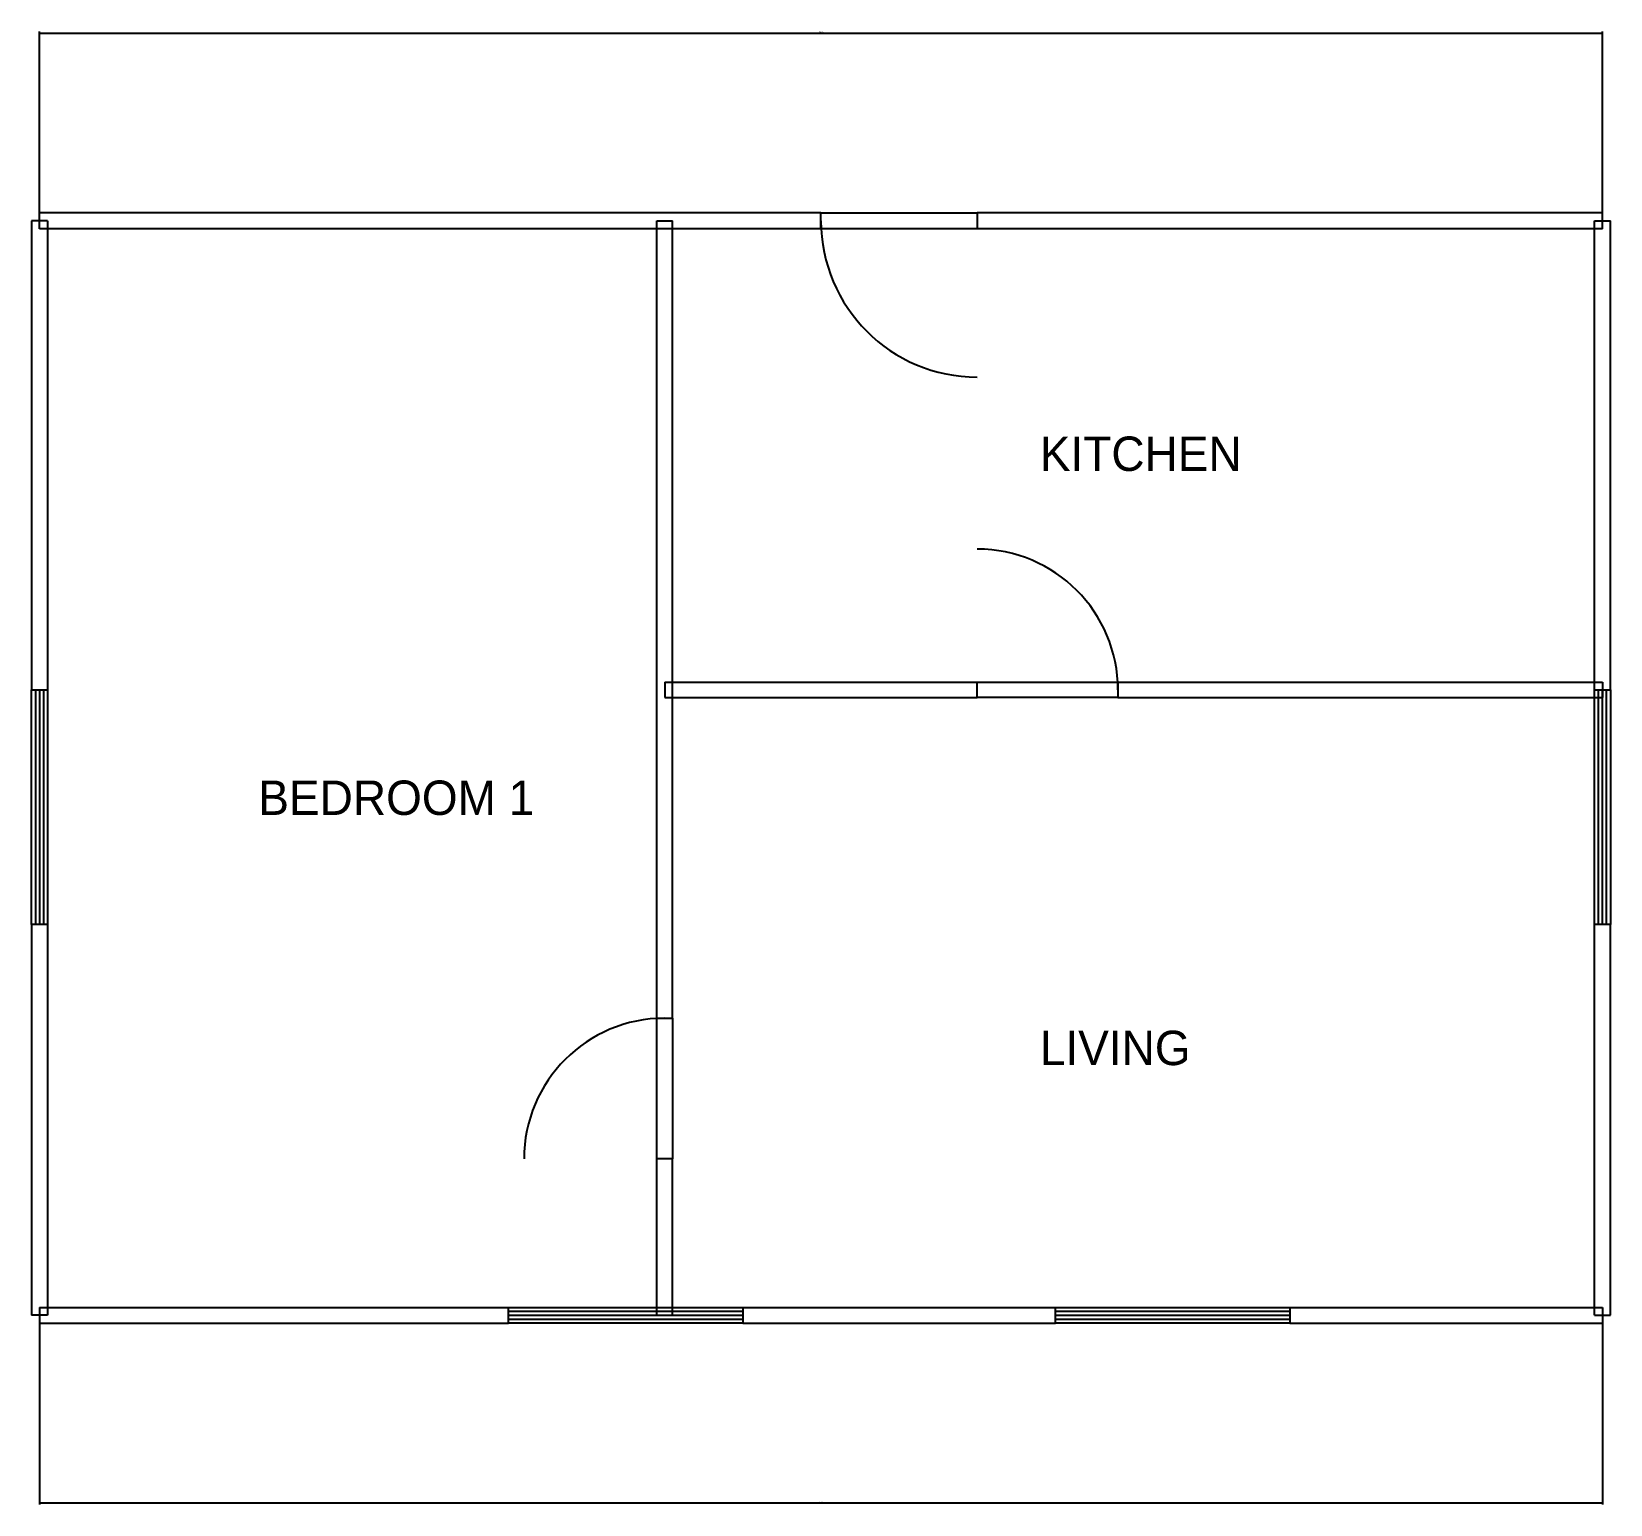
# Model space of a CAD drawing. Header units: millimetres. Extents: x -2 to 396, y -48 to 323.
import ezdxf

# ---------------------------------------------------------------- set-up
doc = ezdxf.new("R2010")
doc.units = ezdxf.units.MM
for name, color, linetype in [('A-ANNO-DIMS', 1, 'Continuous'), ('A-ANNO-TEXT', 2, 'Continuous'), ('A-DOOR', 3, 'Continuous'), ('A-GLAZ', 4, 'Continuous'), ('A-WALL', 7, 'Continuous')]:
    doc.layers.add(name, color=color, linetype=linetype)
doc.styles.add('OpenSansCondensed-Light', font='OpenSansCondensed-Light.ttf')
doc.dimstyles.new('EZDXF', dxfattribs={"dimtxt": 0.25, "dimasz": 0.175, "dimexe": 0.375, "dimexo": 0.125, "dimgap": 0.1, "dimtad": 1, "dimlfac": 100, "dimzin": 12, "dimdsep": 46, "dimtxsty": 'OpenSansCondensed-Light', "dimblk": 'ARCHTICK', "dimcen": 2.5, "dimazin": 3, "dimtfac": 0.5, "dimtmove": 2, "dimatfit": 3})

# ---------------------------------------------------------------- blocks, each defined once
blk = doc.blocks.new('_ARCHTICK')
at = {"color": 0, "linetype": 'BYBLOCK', "const_width": 0.15}
blk.add_lwpolyline([(-0.5, -0.5), (0.5, 0.5)], dxfattribs=at)

msp = doc.modelspace()

# ---------------------------------------------------------------- linework, layer by layer
at = {"layer": 'A-DOOR'}
for points in [[(236.22047, 273.59055), (196.85039, 273.59055), (196.85039, 277.59055), (236.22047, 277.59055)], [(236.22047, 159.44882), (271.65354, 159.44882), (271.65354, 155.51181), (236.22047, 155.51181)], [(155.51181, 39.37008), (155.51181, 74.80315), (159.44882, 74.80315), (159.44882, 39.37008)]]:
    msp.add_lwpolyline(points, close=True, dxfattribs=at)
for centre, radius, start, end in [((236.22047, 275.59055), 39.37008, 180, 270), ((236.22047, 157.48031), 35.43307, 0, 90), ((157.48031, 39.37008), 35.43307, 90, 180)]:
    msp.add_arc(centre, radius, start, end, dxfattribs=at)
at = {"layer": 'A-GLAZ'}
for p, q in [((-1, 157.48031), (-1, 98.4252)), ((0, 157.48031), (0, 98.4252)), ((1, 157.48031), (1, 98.4252)), ((392.70079, 98.4252), (392.70079, 157.48031)), ((393.70079, 98.4252), (393.70079, 157.48031)), ((394.70079, 98.4252), (394.70079, 157.48031)), ((118.11024, 1), (177.16535, 1)), ((118.11024, 0), (177.16535, 0)), ((255.90551, 1), (314.96063, 1)), ((255.90551, 0), (314.96063, 0)), ((118.11024, -1), (177.16535, -1)), ((255.90551, -1), (314.96063, -1))]:
    msp.add_line(p, q, dxfattribs=at)
for points in [[(2, 157.48031), (2, 98.4252), (-2, 98.4252), (-2, 157.48031)], [(391.70079, 98.4252), (391.70079, 157.48031), (395.70079, 157.48031), (395.70079, 98.4252)], [(118.11024, 2), (177.16535, 2), (177.16535, -2), (118.11024, -2)], [(255.90551, 2), (314.96063, 2), (314.96063, -2), (255.90551, -2)]]:
    msp.add_lwpolyline(points, close=True, dxfattribs=at)
at = {"layer": 'A-WALL'}
for p, q in [((-2, 275.59055), (-2, 157.48031)), ((2, 275.59055), (-2, 275.59055)), ((196.85039, 277.59055), (0, 277.59055)), ((0, 273.59055), (0, 277.59055)), ((2, 275.59055), (2, 157.48031)), ((155.51181, 74.80315), (155.51181, 275.59055)), ((155.51181, 275.59055), (159.44882, 275.59055)), ((159.44882, 74.80315), (159.44882, 275.59055)), ((393.70079, 277.59055), (236.22047, 277.59055)), ((391.70079, 157.48031), (391.70079, 275.59055)), ((391.70079, 275.59055), (395.70079, 275.59055)), ((393.70079, 273.59055), (393.70079, 277.59055)), ((395.70079, 157.48031), (395.70079, 275.59055)), ((196.85039, 273.59055), (0, 273.59055)), ((393.70079, 273.59055), (236.22047, 273.59055)), ((157.48031, 159.44882), (236.22047, 159.44882)), ((157.48031, 159.44882), (157.48031, 155.51181)), ((271.65354, 159.44882), (393.70079, 159.44882)), ((393.70079, 159.44882), (393.70079, 155.51181)), ((157.48031, 155.51181), (236.22047, 155.51181)), ((271.65354, 155.51181), (393.70079, 155.51181)), ((-2, 98.4252), (-2, 0)), ((2, 98.4252), (2, 0)), ((391.70079, 0), (391.70079, 98.4252)), ((395.70079, 0), (395.70079, 98.4252)), ((155.51181, 0), (155.51181, 39.37008)), ((159.44882, 0), (159.44882, 39.37008)), ((2, 0), (-2, 0)), ((0, 2), (118.11024, 2)), ((0, 2), (0, -2)), ((155.51181, 0), (159.44882, 0)), ((177.16535, 2), (255.90551, 2)), ((314.96063, 2), (393.70079, 2)), ((391.70079, 0), (395.70079, 0)), ((393.70079, 2), (393.70079, -2)), ((0, -2), (118.11024, -2)), ((177.16535, -2), (255.90551, -2)), ((314.96063, -2), (393.70079, -2))]:
    msp.add_line(p, q, dxfattribs=at)

# ---------------------------------------------------------------- texts
at = {"layer": 'A-ANNO-TEXT'}
for s, p in [('KITCHEN', (251.9685, 212.59843)), ('BEDROOM 1', (55.11811, 125.98425)), ('LIVING', (251.9685, 62.99213))]:
    msp.add_text(s, height=8.661417, dxfattribs=at).set_placement(p)

# ---------------------------------------------------------------- dimensions: what is measured, and where the dimension line sits
at = {"layer": 'A-ANNO-DIMS'}
for base, p1, p2 in [((0, 322.83465), (0, 275.59055), (393.70079, 275.59055)), ((0, -47.24409), (0, 0), (393.70079, 0))]:
    msp.add_linear_dim(base=base, p1=p1, p2=p2, dimstyle='EZDXF', dxfattribs=at).render()

doc.saveas('drawing.dxf')
